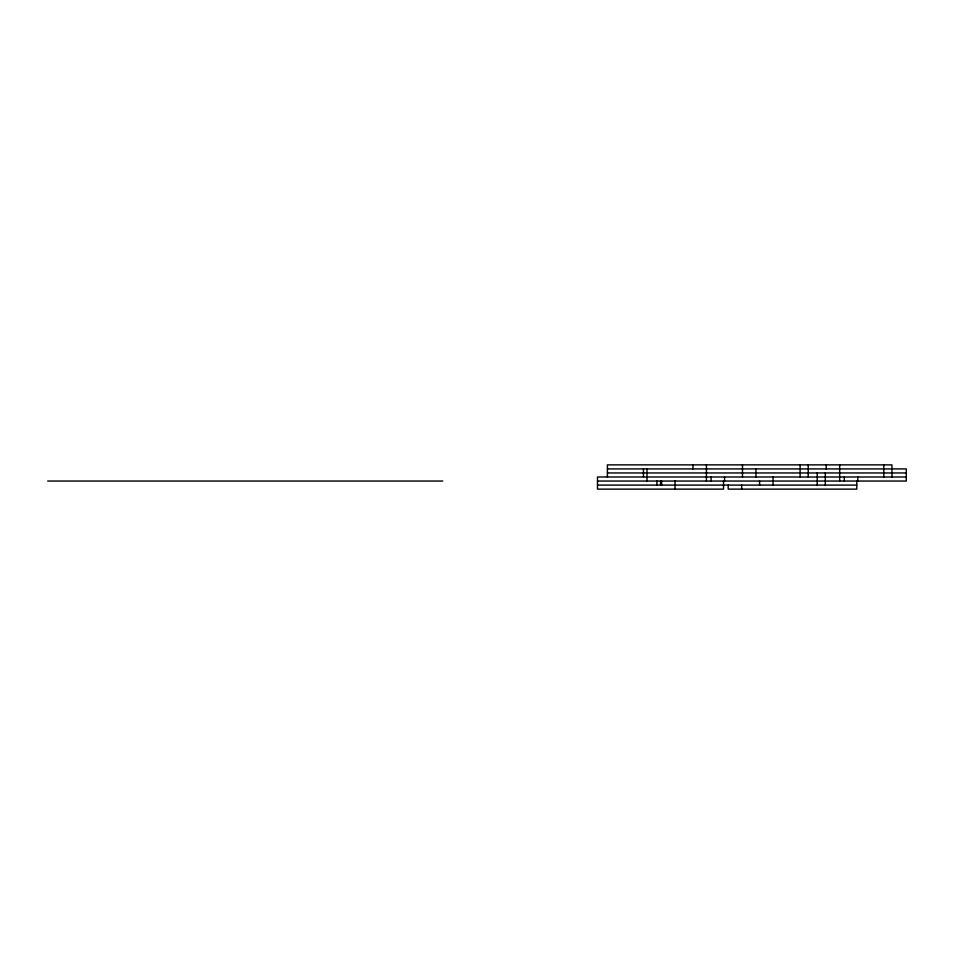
<?xml version="1.0" encoding="UTF-8"?>
<svg xmlns="http://www.w3.org/2000/svg" width="954" height="954" viewBox="0 0 954 954"><rect width="100%" height="100%" fill="white"/><g stroke="black" fill="none" stroke-linecap="round" stroke-linejoin="round"><path stroke-width="1.43" d="M607.412 468.915L906.3 468.915L906.3 481.043L597.502 481.043M607.412 472.957L906.3 472.957M906.3 477L597.502 477L597.502 489.128L723.537 489.128L723.537 481.043M47.7 481.043L442.787 481.043M597.502 485.085L856.787 485.085M891.942 477L891.942 464.872L607.412 464.872L607.412 477M883.833 464.872L883.833 477M857.801 477L857.801 481.043M856.787 481.043L856.787 489.128L728.2 489.128L728.2 485.085M844.326 477L844.326 481.043M839.675 464.872L839.675 481.043M826.212 464.872L826.212 468.915M825.329 472.957L825.329 485.085M817.208 472.957L817.208 485.085M808.217 464.872L808.217 477M800.096 464.872L800.096 477M773.05 477L773.05 485.085M759.587 481.043L759.587 485.085M755.938 468.915L755.938 477M742.474 464.872L742.474 477M741.663 485.085L741.663 489.128M724.551 477L724.551 481.043M711.088 477L711.088 481.043M706.425 464.872L706.425 481.043M692.962 464.872L692.962 468.915M675.038 481.043L675.038 489.128M661.575 481.043L661.575 485.085M660.562 481.043L660.562 485.085M656.912 481.043L656.912 485.085M647.003 468.915L647.003 481.043M643.449 468.915L643.449 477"/></g></svg>
